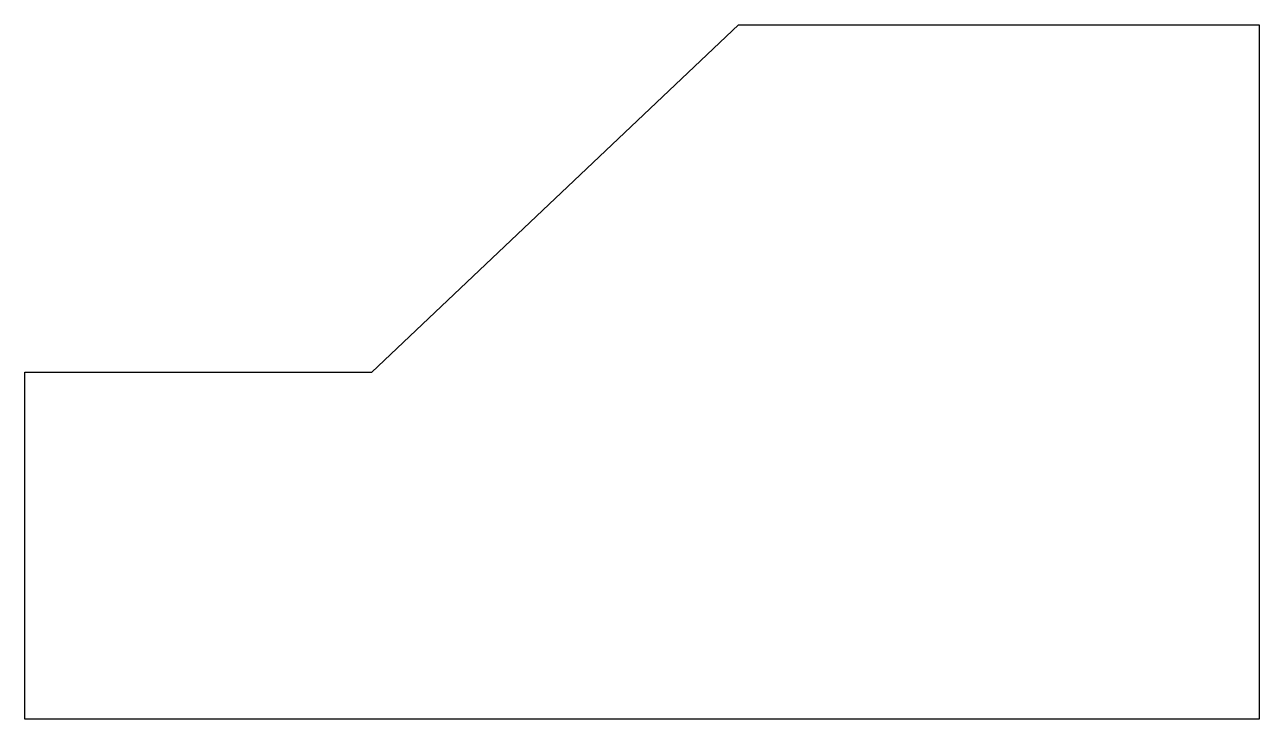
# Model space of a CAD drawing. Header units: metres. Extents: x -11.1 to 28.3, y -11.1 to 11.1.
import ezdxf

# ---------------------------------------------------------------- set-up
doc = ezdxf.new("R2010")
doc.units = ezdxf.units.M
doc.layers.add('PROFILE_SOIL', color=7, linetype='Continuous')
doc.layers.add('SOIL', color=40, linetype='Continuous')

msp = doc.modelspace()

# ---------------------------------------------------------------- linework, layer by layer
at = {"layer": 'PROFILE_SOIL'}
msp.add_lwpolyline([(-11.092, 0), (0, 0), (11.704, 11.092), (28.342, 11.092)], dxfattribs=at)
at = {"layer": 'SOIL'}
msp.add_lwpolyline([(-11.092, 0), (0, 0), (11.704, 11.092), (28.342, 11.092), (28.342, -11.092), (-11.092, -11.092)], close=True, dxfattribs=at)

doc.saveas('drawing.dxf')
